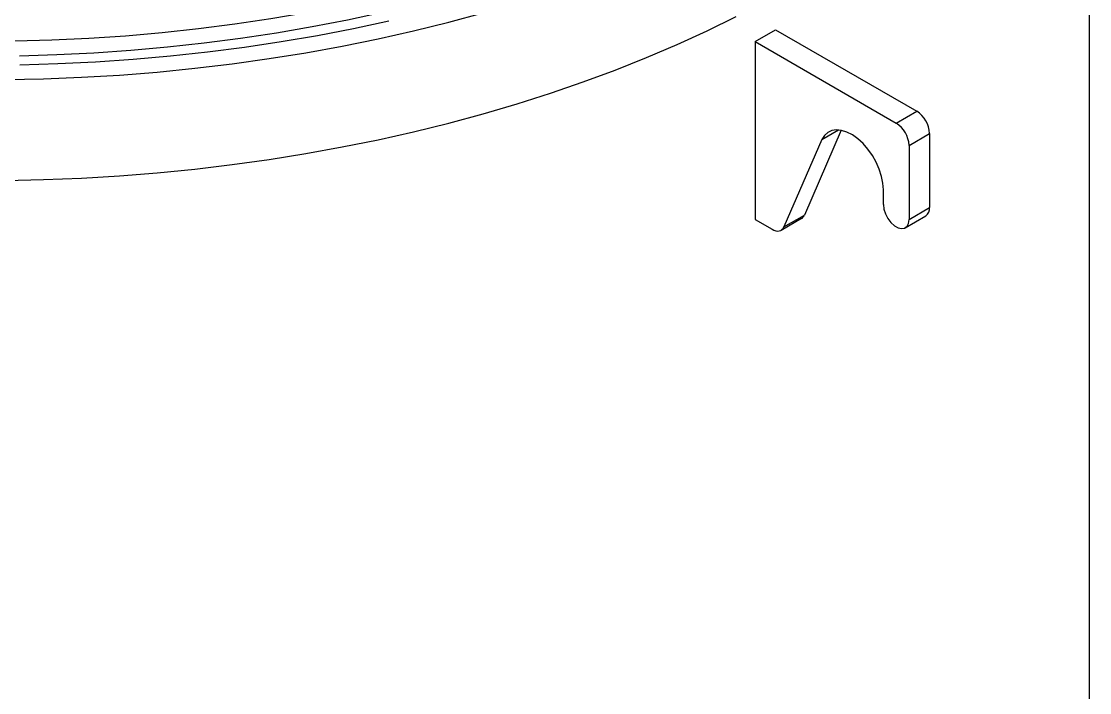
# Model space of a CAD drawing. Header units: millimetres. Extents: x 107291 to 113922, y -130611 to -125922.
# Drawn here: x 111815.9 to 112051.2, y -128928.9 to -128780.9 of the extents above; entities that cross this region are included whole.
import ezdxf

# ---------------------------------------------------------------- set-up
doc = ezdxf.new("R2010")
doc.units = ezdxf.units.MM
doc.header["$LTSCALE"] = 13
doc.layers.add('几何体', color=7, linetype='Continuous')

msp = doc.modelspace()

# ---------------------------------------------------------------- linework, layer by layer
at = {"layer": '几何体'}
for p, q in [((112051.24, -128963.53), (112051.24, -128706.22)), ((111977.51, -128785.41), (111982.03, -128782.8)), ((111982.03, -128782.8), (112013.15, -128800.76)), ((111977.51, -128785.41), (112008.62, -128803.37)), ((111977.51, -128785.41), (111977.51, -128824.61)), ((112008.62, -128803.37), (112013.15, -128800.76)), ((111996.51, -128804.96), (111988.4, -128823.62)), ((111992.24, -128806.99), (111995.9, -128804.87)), ((112011.45, -128808.27), (112015.97, -128805.66)), ((112015.97, -128805.66), (112015.97, -128821.99)), ((111992.24, -128806.99), (111983.88, -128826.23)), ((112011.45, -128808.27), (112011.45, -128824.6)), ((112005.79, -128821.34), (112005.79, -128818.07)), ((112011.45, -128824.6), (112015.97, -128821.99)), ((111983.25, -128826.96), (111987.78, -128824.35)), ((111983.88, -128826.23), (111988.4, -128823.62)), ((112010.62, -128826.43), (112015.15, -128823.82)), ((111977.51, -128824.61), (111981.25, -128826.77))]:
    msp.add_line(p, q, dxfattribs=at)
at = {"layer": '几何体', "flags": 128}
for points in [[(111814.39, -128785.25), (111822.55, -128785.03), (111830.69, -128784.65), (111838.81, -128784.1), (111846.89, -128783.4), (111854.92, -128782.53), (111862.9, -128781.51), (111870.81, -128780.33), (111878.64, -128778.99), (111886.39, -128777.5), (111894.05, -128775.85), (111901.61, -128774.05), (111909.05, -128772.11), (111916.38, -128770.02), (111923.57, -128767.78), (111930.63, -128765.41), (111937.55, -128762.89), (111944.31, -128760.24), (111950.9, -128757.46), (111957.33, -128754.55), (111963.58, -128751.51), (111969.65, -128748.35), (111975.53, -128745.07)], [(111977.23, -128748.01), (111971.32, -128751.31), (111965.23, -128754.48), (111958.95, -128757.54), (111952.5, -128760.46), (111945.87, -128763.26), (111939.08, -128765.93), (111932.14, -128768.46), (111925.06, -128770.85), (111917.84, -128773.1), (111910.48, -128775.21), (111903.01, -128777.17), (111895.43, -128778.99), (111887.74, -128780.65), (111879.96, -128782.16), (111872.1, -128783.52), (111864.16, -128784.72), (111856.15, -128785.76), (111848.08, -128786.64), (111839.97, -128787.37), (111831.82, -128787.93), (111823.64, -128788.34), (111815.44, -128788.58)], [(111812.35, -128793.79), (111820.74, -128793.61), (111829.12, -128793.27), (111837.47, -128792.77), (111845.78, -128792.11), (111854.06, -128791.28), (111862.28, -128790.3), (111870.44, -128789.16), (111878.53, -128787.87), (111886.54, -128786.42), (111894.46, -128784.81), (111902.29, -128783.06), (111910.01, -128781.15), (111917.61, -128779.1)], [(111812.35, -128816), (111820.74, -128815.82), (111829.12, -128815.48), (111837.47, -128814.98), (111845.78, -128814.32), (111854.06, -128813.49), (111862.28, -128812.51), (111870.44, -128811.37), (111878.53, -128810.08), (111886.54, -128808.63), (111894.46, -128807.02), (111902.29, -128805.27), (111910.01, -128803.36), (111917.61, -128801.31), (111925.09, -128799.11), (111932.44, -128796.77), (111939.65, -128794.29), (111946.72, -128791.67), (111953.63, -128788.91), (111960.37, -128786.03), (111966.95, -128783.02), (111973.34, -128779.88)], [(111815.53, -128790.51), (111823.86, -128790.26), (111832.17, -128789.86), (111840.46, -128789.29), (111848.7, -128788.56), (111856.9, -128787.66), (111865.03, -128786.61), (111873.11, -128785.4), (111881.1, -128784.04), (111889.01, -128782.51), (111896.83, -128780.83)], [(112005.79, -128818.07), (112005.69, -128816.62), (112005.38, -128815.1), (112004.89, -128813.54), (112004.21, -128812), (112003.37, -128810.52), (112002.4, -128809.13), (112001.32, -128807.89), (112000.16, -128806.82), (111998.96, -128805.97), (111997.76, -128805.34), (111996.58, -128804.97), (111995.47, -128804.86), (111994.45, -128805.02), (111993.55, -128805.43), (111992.81, -128806.1), (111992.24, -128806.99)], [(112005.79, -128821.34), (112005.91, -128822.32), (112006.24, -128823.36), (112006.77, -128824.37), (112007.45, -128825.26), (112008.22, -128825.97), (112009.02, -128826.43), (112009.8, -128826.62), (112010.47, -128826.51), (112011, -128826.11), (112011.33, -128825.46), (112011.45, -128824.6)], [(111981.25, -128826.77), (111981.67, -128826.97), (111982.08, -128827.1), (111982.47, -128827.15), (111982.84, -128827.12), (111983.17, -128827.01), (111983.45, -128826.82), (111983.69, -128826.56), (111983.88, -128826.23)]]:
    msp.add_lwpolyline(points, dxfattribs=at)
at = {"layer": '几何体'}
for centre, radius, start, end in [((112009.83, -128805.94), 6.15, 2.6055, 57.3945), ((112005.31, -128808.55), 6.15, 2.6055, 57.3945), ((112014.01, -128822.2), 1.98, 305.1121, 6.2001), ((111987, -128823.06), 1.51, 300.9575, 338.1001)]:
    msp.add_arc(centre, radius, start, end, dxfattribs=at)

doc.saveas('drawing.dxf')
